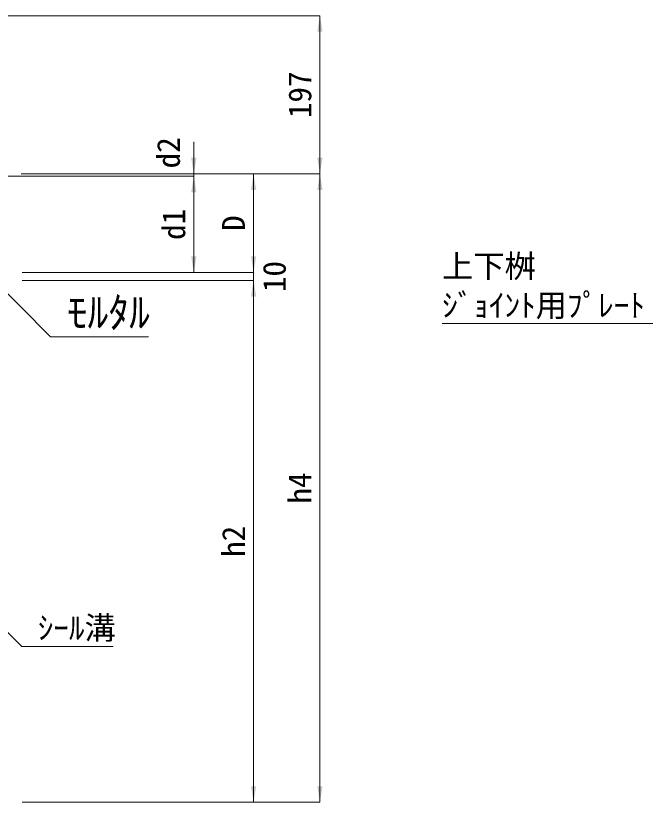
# Model space of a CAD drawing. Units: millimetres at full size. Extents: x 5964 to 125098, y -10801 to 28073.
# Drawn here: x 69549 to 70333, y 8022 to 9002 of the extents above; entities that cross this region are included whole.
import ezdxf
from ezdxf.enums import TextEntityAlignment as Align

# ---------------------------------------------------------------- set-up
doc = ezdxf.new("R2010")
doc.units = ezdxf.units.MM
doc.header["$LTSCALE"] = 19
doc.layers.add('寸法線', color=7, linetype='Continuous', lineweight=9)
doc.layers.add('寸法表', color=7, linetype='Continuous', lineweight=9)
doc.styles.add('ＭＳ ゴシック', font='')
doc.styles.get('ＭＳ ゴシック').set_extended_font_data('MS Gothic')

# ---------------------------------------------------------------- blocks, each defined once
blk = doc.blocks.new('filled_arrow')
at = {"color": 0, "linetype": 'Continuous', "lineweight": -2}
blk.add_solid([(7.5, 1.25), (0, 0), (7.5, -1.25)], dxfattribs=at)

msp = doc.modelspace()

# ---------------------------------------------------------------- linework, layer by layer
at = {"layer": '寸法線'}
for p, q in [((69377.26, 9001.72), (69928.16, 9001.72)), ((69928.16, 8804.7), (69928.16, 9001.72)), ((69771.14, 8844.7), (69771.14, 8761.72)), ((69387.26, 8801.72), (69771.14, 8801.72)), ((69556.13, 8804.7), (69928.16, 8804.7)), ((69701.6, 8804.7), (69771.14, 8804.7)), ((69701.6, 8804.7), (69845.54, 8804.7)), ((69701.6, 8804.7), (69928.16, 8804.7)), ((69701.65, 8801.72), (69771.14, 8801.72)), ((69771.14, 8801.72), (69771.14, 8681.72)), ((69845.54, 8804.7), (69845.54, 8681.72)), ((69928.16, 8021.72), (69928.16, 8804.7)), ((69845.54, 8631.72), (69845.54, 8721.72)), ((69557.27, 8681.72), (69771.14, 8681.72)), ((69557.27, 8681.72), (69845.54, 8681.72)), ((69557.27, 8681.72), (69845.54, 8681.72)), ((69557.27, 8671.72), (69845.54, 8671.72)), ((69557.27, 8671.72), (69845.54, 8671.72)), ((69845.54, 8671.72), (69845.54, 8021.72)), ((69557.27, 8021.72), (69845.54, 8021.72)), ((69702.73, 8021.72), (69928.16, 8021.72))]:
    msp.add_line(p, q, dxfattribs=at)
for points in [[(69517.89, 8676.72), (69592.85, 8601.76), (69714.78, 8601.76)], [(69479.83, 8292.58), (69556.77, 8215.64), (69670.73, 8215.64)]]:
    msp.add_lwpolyline(points, dxfattribs=at)
at = {"layer": '寸法表'}
msp.add_lwpolyline([(70639.22, 8716.72), (70350.23, 8618.41), (70080.33, 8618.41)], dxfattribs=at)

# ---------------------------------------------------------------- block references
at = {"layer": '寸法線', "xscale": 2.67, "yscale": 2.67}
for p, rotation in [((69928.16, 9001.72), 270), ((69771.14, 8804.7), 90), ((69928.16, 8804.7), 90), ((69771.14, 8801.72), 270), ((69771.14, 8801.72), 270), ((69845.54, 8804.7), 270), ((69928.16, 8804.7), 270), ((69771.14, 8681.72), 90), ((69845.54, 8681.72), 90), ((69845.54, 8681.72), 90), ((69845.54, 8671.72), 270), ((69845.54, 8671.72), 270), ((69845.54, 8021.72), 90), ((69928.16, 8021.72), 90)]:
    msp.add_blockref('filled_arrow', p, dxfattribs=dict(at, rotation=rotation))

# ---------------------------------------------------------------- texts
at = {"layer": '寸法線', "style": 'ＭＳ ゴシック'}
for s, p in [('197', (69903.16, 8903.21)), ('d2', (69739.54, 8830.89)), ('d1', (69746.14, 8741.72)), ('D', (69820.54, 8743.21)), ('10', (69871.39, 8676.72)), ('h4', (69903.16, 8413.21)), ('h2', (69820.54, 8346.72))]:
    msp.add_text(s, height=28.48, rotation=90, dxfattribs=at).set_placement(p, align=Align.MIDDLE_CENTER)
for s, height, p in [('ﾓﾙﾀﾙ', 37.98, (69612.85, 8651.19)), ('ｼｰﾙ溝', 28.48, (69576.77, 8253.31))]:
    msp.add_text(s, height=height, dxfattribs=at).set_placement(p, align=Align.TOP_LEFT)
at = {"layer": '寸法表', "style": 'ＭＳ ゴシック'}
for s, p in [('上下桝', (70080.33, 8666.93)), ('ｼﾞｮｲﾝﾄ用ﾌﾟﾚｰﾄ', (70080.33, 8618.18))]:
    msp.add_text(s, height=28.48, dxfattribs=at).set_placement(p, align=Align.BOTTOM_LEFT)

doc.saveas('drawing.dxf')
